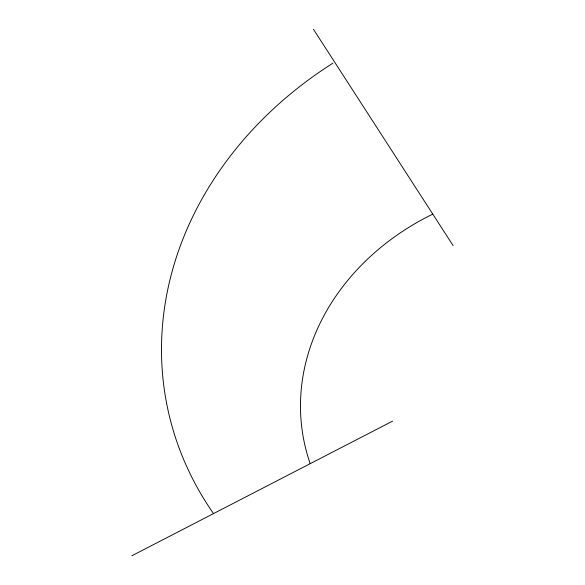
<?xml version="1.0" encoding="UTF-8"?>
<svg xmlns="http://www.w3.org/2000/svg" width="585" height="585" viewBox="0 0 585 585"><rect width="100%" height="100%" fill="white"/><g stroke="black" fill="none" stroke-linecap="round" stroke-linejoin="round"><path stroke-width="0.88" d="M131.881 555.75L392.608 421.112M313.428 29.25L453.119 245.612M310.196 463.664A241.722 205.437 -11.7 0 1 432.783 214.11M213.518 513.593A390.473 331.863 -11.7 0 1 332.902 63.173"/></g></svg>
